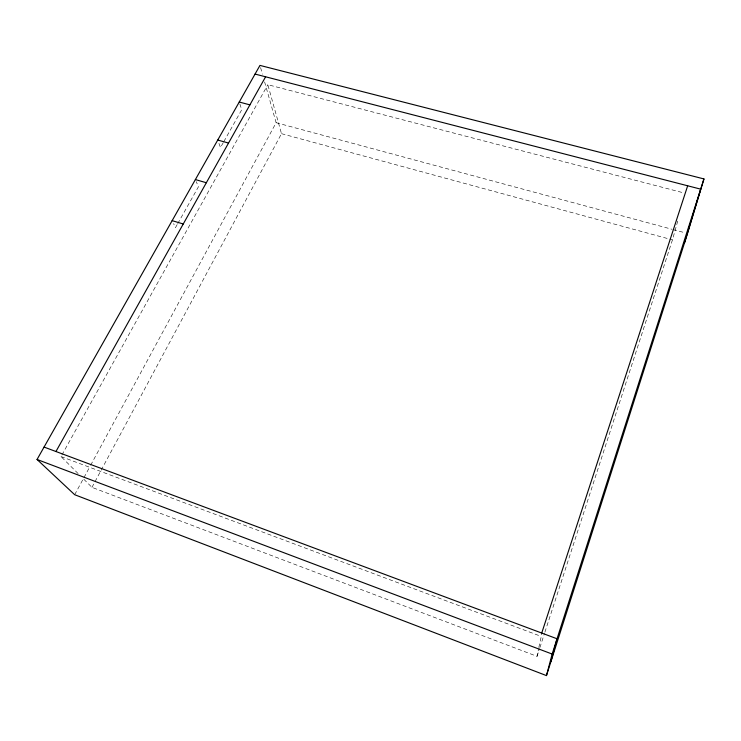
<?xml version="1.0" encoding="UTF-8"?>
<svg xmlns="http://www.w3.org/2000/svg" width="741" height="741" viewBox="0 0 741 741"><rect width="100%" height="100%" fill="white"/><g stroke="black" fill="none" stroke-linecap="round" stroke-linejoin="round"><path stroke-width="0.56" stroke-dasharray="3.71 2.78" d="M83.816 479.251L91.958 487.356L537.049 656.341L538.605 648.57M538.827 647.458L541.782 634.148M544.904 632.166L672.457 239.871L678.376 218.827M537.049 656.341L539.55 648.644M539.902 647.551L544.552 633.268M91.958 487.356L281.487 133.667L267.825 84.696L683.295 192.762M74.684 494.719L90.096 466.265M90.643 465.246L276.124 122.7L264.62 81.936M78.12 473.573L61.021 456.558L267.825 84.696M177.173 224.606L175.497 227.598L173.579 223.615M177.729 223.615L198.431 186.806L196.254 181.628M223.291 142.587L220.494 147.561L218.521 142.198M223.847 141.587L241.733 109.77L239.871 103.962M276.124 122.7L671.865 229.238M672.985 229.534L685.277 232.85M281.487 133.667L672.457 239.871M61.021 456.558L541.06 636.352M260.582 67.607L262.444 74.22"/><path stroke-width="1.11" d="M546.46 675.597L552.156 654.053L703.95 178.933L259.961 65.403L37.05 459.476L74.684 494.719L546.46 675.597L687.518 233.452L703.95 178.933M550.924 661.611L557.037 638.77L44.062 447.073M684.434 243.122L700.69 189.15L255.061 74.072M541.727 633.046L687.667 185.787M55.955 451.519L265.611 76.795M239.241 102.026L249.912 104.87M217.734 140.049L228.543 143.05M195.383 179.563L206.341 182.731M172.153 220.642L183.259 223.995M37.05 459.476L552.156 654.053"/></g></svg>
